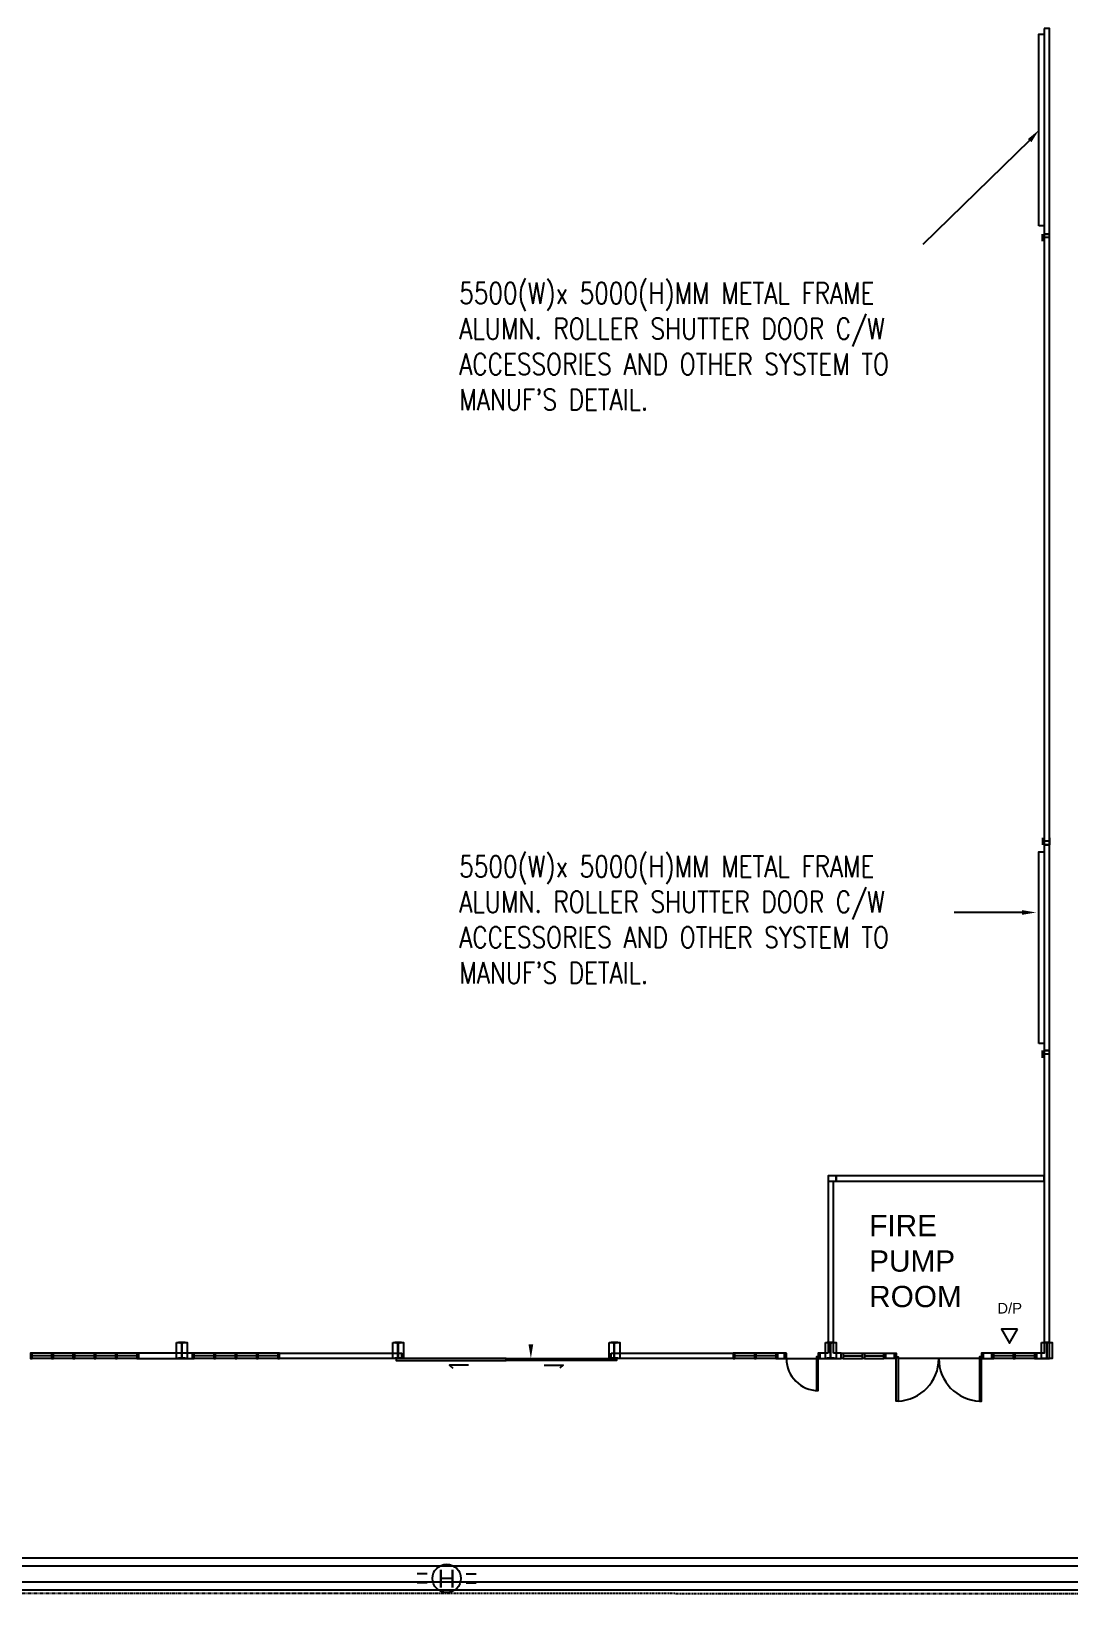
# Model space of a CAD drawing. Header units: millimetres. Extents: x -1052 to 3351, y 0 to 2015.
# Drawn here: x 482 to 915, y 1023 to 1675 of the extents above; entities that cross this region are included whole.
import ezdxf

# ---------------------------------------------------------------- set-up
doc = ezdxf.new("R2010")
doc.units = ezdxf.units.MM
doc.linetypes.add('PHANTOM', pattern=[2.5, 1.25, -0.25, 0.25, -0.25, 0.25, -0.25])
for name, color, linetype in [('11', 7, 'Continuous'), ('4', 9, 'Continuous'), ('5', 7, 'Continuous'), ('BOMBA', 10, 'Continuous'), ('BOUNDARY', 6, 'PHANTOM'), ('COLUMN', 3, 'Continuous'), ('DRAIN', 5, 'Continuous'), ('Glass', 9, 'Continuous'), ('New Renovation', 7, 'Continuous'), ('Stanchion', 9, 'Continuous'), ('SWHO SPEC Standard', 7, 'Continuous'), ('WALL', 2, 'Continuous')]:
    doc.layers.add(name, color=color, linetype=linetype)
doc.layers.add('AM_0', color=7, linetype='Continuous', lineweight=25)
doc.layers.add('AM_8', color=7, linetype='Continuous', lineweight=15)
doc.styles.get("Standard").update_dxf_attribs({"font": 'arial.ttf'})
doc.styles.add('SWHO SPEC.2 Standard', font='romans.shx', dxfattribs={"width": 0.8})

msp = doc.modelspace()

# ---------------------------------------------------------------- hatches: boundary and pattern name
at = {"layer": 'AM_8'}
h = msp.add_hatch(dxfattribs=at)
h.set_pattern_fill('_U', color=256, scale=0.03698, angle=45, style=0, pattern_type=0)
h.set_pattern_definition([(45, (-8819.093143, -2464.882857), (-0.02614848685, 0.02614848685), [])])
h.paths.add_polyline_path([(543.5237, 1121.6145), (543.5237, 1121.3187), (546.3489, 1121.3186), (546.3489, 1121.6145), (545.1582, 1121.6145), (545.1583, 1127.7827), (546.3491, 1127.7827), (546.3491, 1128.0785), (543.5239, 1128.0786), (543.5238, 1127.7827), (544.7146, 1127.7827), (544.7144, 1121.6145)])
h = msp.add_hatch(dxfattribs=at)
h.set_pattern_fill('_U', color=256, scale=0.03698, angle=45, style=0, pattern_type=0)
h.set_pattern_definition([(45, (-8728.92222, -2464.88549), (-0.02614848685, 0.02614848685), [])])
h.paths.add_polyline_path([(633.6946, 1121.6119), (633.6946, 1121.3161), (636.5198, 1121.316), (636.5198, 1121.6118), (635.3291, 1121.6119), (635.3293, 1127.7801), (636.52, 1127.78), (636.52, 1128.0759), (633.6948, 1128.0759), (633.6948, 1127.7801), (634.8855, 1127.7801), (634.8853, 1121.6119)])
h = msp.add_hatch(dxfattribs=at)
h.set_pattern_fill('_U', color=256, scale=0.03698, angle=45, style=0, pattern_type=0)
h.set_pattern_definition([(45, (-8638.7513, -2464.888123), (-0.02614848685, 0.02614848685), [])])
h.paths.add_polyline_path([(723.8655, 1121.6093), (723.8655, 1121.3134), (726.6907, 1121.3134), (726.6907, 1121.6092), (725.5, 1121.6092), (725.5002, 1127.7774), (726.6909, 1127.7774), (726.6909, 1128.0732), (723.8657, 1128.0733), (723.8657, 1127.7775), (725.0564, 1127.7774), (725.0563, 1121.6092)])
h = msp.add_hatch(dxfattribs=at)
h.set_pattern_fill('_U', color=256, scale=0.03698, angle=45, style=0, pattern_type=0)
h.set_pattern_definition([(45, (-8548.580377, -2464.890757), (-0.02614848685, 0.02614848685), [])])
h.paths.add_polyline_path([(814.0364, 1121.6066), (814.0364, 1121.3108), (816.8617, 1121.3107), (816.8617, 1121.6066), (815.6709, 1121.6066), (815.6711, 1127.7748), (816.8619, 1127.7748), (816.8619, 1128.0706), (814.0366, 1128.0707), (814.0366, 1127.7748), (815.2274, 1127.7748), (815.2272, 1121.6066)])
h = msp.add_hatch(dxfattribs=at)
h.set_pattern_fill('_U', color=256, scale=0.03698, angle=45, style=0, pattern_type=0)
h.set_pattern_definition([(45, (-8458.409455, -2464.89339), (-0.02614848685, 0.02614848685), [])])
h.paths.add_polyline_path([(904.2074, 1121.604), (904.2073, 1121.3082), (907.0326, 1121.3081), (907.0326, 1121.6039), (905.8419, 1121.604), (905.842, 1127.7722), (907.0328, 1127.7721), (907.0328, 1128.068), (904.2075, 1128.068), (904.2075, 1127.7722), (905.3983, 1127.7722), (905.3981, 1121.604)])

# ---------------------------------------------------------------- linework, layer by layer
for points in [[(904.5268, 1675.8756), (904.5268, 1590.1274), (906.743, 1590.1274), (906.743, 1675.8756)], [(904.5168, 1335.4863), (904.5168, 1249.7381), (906.7331, 1249.7381), (906.7331, 1335.4863)]]:
    msp.add_lwpolyline(points, close=True)
at = {"layer": '11'}
for p, q in [((490.6059, 1121.3203), (482.4704, 1121.3205)), ((490.606, 1123.539), (482.4705, 1123.5393)), ((499.481, 1121.32), (491.3455, 1121.3202)), ((499.4811, 1123.5388), (491.3456, 1123.539)), ((508.3561, 1121.3197), (500.2206, 1121.32)), ((508.3562, 1123.5385), (500.2207, 1123.5388)), ((517.2312, 1121.3195), (509.0957, 1121.3197)), ((517.2313, 1123.5383), (509.0958, 1123.5385)), ((526.1063, 1121.3192), (517.9708, 1121.3195)), ((526.1064, 1123.538), (517.9709, 1123.5382)), ((558.2341, 1121.3183), (550.0986, 1121.3185)), ((558.2342, 1123.5371), (550.0987, 1123.5373)), ((567.1092, 1121.318), (558.9737, 1121.3183)), ((567.1093, 1123.5368), (558.9738, 1123.537)), ((575.9843, 1121.3178), (567.8488, 1121.318)), ((575.9844, 1123.5365), (567.8489, 1123.5368)), ((584.8594, 1121.3175), (576.7239, 1121.3177)), ((584.8595, 1123.5363), (576.724, 1123.5365)), ((783.6614, 1121.3117), (775.5259, 1121.3119)), ((783.6615, 1123.5305), (775.526, 1123.5307)), ((792.5365, 1121.3114), (784.401, 1121.3117)), ((792.5366, 1123.5302), (784.4011, 1123.5305)), ((820.6114, 1121.3106), (828.7469, 1121.3104)), ((820.6115, 1123.5294), (828.747, 1123.5292)), ((829.4865, 1123.5291), (837.622, 1123.5289)), ((829.4865, 1121.3104), (837.622, 1121.3101)), ((891.5825, 1121.3085), (883.447, 1121.3088)), ((891.5825, 1121.3085), (883.447, 1121.3088)), ((891.5826, 1123.5273), (883.4471, 1123.5276)), ((891.5826, 1123.5273), (883.4471, 1123.5276)), ((900.4576, 1121.3083), (892.3221, 1121.3085)), ((900.4576, 1121.3083), (892.3221, 1121.3085)), ((900.4577, 1123.5271), (892.3222, 1123.5273)), ((900.4577, 1123.5271), (892.3222, 1123.5273))]:
    msp.add_line(p, q, dxfattribs=at)
at = {"layer": '4'}
for points in [[(482.4705, 1123.5393), (481.7309, 1123.5393), (481.7308, 1121.3205), (482.4704, 1121.3205)], [(491.3456, 1123.539), (490.606, 1123.539), (490.6059, 1121.3203), (491.3455, 1121.3202)], [(500.2207, 1123.5388), (499.4811, 1123.5388), (499.481, 1121.32), (500.2206, 1121.32)], [(509.0958, 1123.5385), (508.3562, 1123.5385), (508.3561, 1121.3197), (509.0957, 1121.3197)], [(517.9709, 1123.5382), (517.2313, 1123.5383), (517.2312, 1121.3195), (517.9708, 1121.3195)], [(526.846, 1123.538), (526.1064, 1123.538), (526.1063, 1121.3192), (526.8459, 1121.3192)], [(550.0987, 1123.5373), (549.3591, 1123.5373), (549.359, 1121.3185), (550.0986, 1121.3185)], [(558.9738, 1123.537), (558.2342, 1123.5371), (558.2341, 1121.3183), (558.9737, 1121.3183)], [(567.8489, 1123.5368), (567.1093, 1123.5368), (567.1092, 1121.318), (567.8488, 1121.318)], [(576.724, 1123.5365), (575.9844, 1123.5365), (575.9843, 1121.3178), (576.7239, 1121.3177)], [(585.5991, 1123.5363), (584.8595, 1123.5363), (584.8594, 1121.3175), (585.599, 1121.3175)], [(775.526, 1123.5307), (774.7864, 1123.5307), (774.7863, 1121.312), (775.5259, 1121.3119)], [(784.4011, 1123.5305), (783.6615, 1123.5305), (783.6614, 1121.3117), (784.401, 1121.3117)], [(793.2762, 1123.5302), (792.5366, 1123.5302), (792.5365, 1121.3114), (793.2761, 1121.3114)], [(796.9741, 1123.5301), (796.2345, 1123.5301), (796.2345, 1121.3113), (796.9741, 1121.3113)], [(811.0264, 1123.5297), (810.2868, 1123.5297), (810.2867, 1121.3109), (811.0263, 1121.3109)], [(819.8719, 1123.5294), (820.6115, 1123.5294), (820.6114, 1121.3106), (819.8718, 1121.3106)], [(828.747, 1123.5292), (829.4865, 1123.5291), (829.4865, 1121.3104), (828.7469, 1121.3104)], [(837.622, 1123.5289), (838.3616, 1123.5289), (838.3616, 1121.3101), (837.622, 1121.3101)], [(842.7843, 1121.324), (842.0447, 1121.324), (842.0448, 1123.5428), (842.7844, 1123.5428)], [(842.7843, 1121.324), (842.0447, 1121.324), (842.0448, 1123.5428), (842.7844, 1123.5428)], [(878.2847, 1121.323), (879.0243, 1121.3229), (879.0243, 1123.5417), (878.2847, 1123.5417)], [(878.2847, 1121.323), (879.0243, 1121.3229), (879.0243, 1123.5417), (878.2847, 1123.5417)], [(883.4471, 1123.5276), (882.7075, 1123.5276), (882.7074, 1121.3088), (883.447, 1121.3088)], [(883.4471, 1123.5276), (882.7075, 1123.5276), (882.7074, 1121.3088), (883.447, 1121.3088)], [(892.3222, 1123.5273), (891.5826, 1123.5273), (891.5825, 1121.3085), (892.3221, 1121.3085)], [(892.3222, 1123.5273), (891.5826, 1123.5273), (891.5825, 1121.3085), (892.3221, 1121.3085)], [(901.1973, 1123.527), (900.4577, 1123.5271), (900.4576, 1121.3083), (901.1972, 1121.3083)], [(901.1973, 1123.527), (900.4577, 1123.5271), (900.4576, 1121.3083), (901.1972, 1121.3083)]]:
    msp.add_lwpolyline(points, close=True, dxfattribs=at)
for points in [[(664.3847, 1118.5579), (656.4775, 1118.5581), (657.8319, 1117.3168)], [(696.0004, 1118.557), (703.9077, 1118.5567), (702.5532, 1117.3155)]]:
    msp.add_lwpolyline(points, dxfattribs=at)
at = {"layer": '5'}
for p, q in [((796.9741, 1121.3113), (809.5471, 1121.3109)), ((877.5451, 1121.3138), (843.5239, 1121.3148)), ((877.5451, 1121.3138), (843.5239, 1121.3148))]:
    msp.add_line(p, q, dxfattribs=at)
for points in [[(634.3158, 1121.3161), (634.3158, 1120.5765), (680.1926, 1120.5751), (680.1927, 1121.3147)], [(726.0695, 1121.3134), (726.0695, 1120.5738), (680.1926, 1120.5751), (680.1927, 1121.3147)], [(810.2867, 1122.0505), (809.5471, 1122.0505), (809.5467, 1108.0189), (810.2863, 1108.0188)], [(842.7843, 1122.0636), (843.5239, 1122.0636), (843.5234, 1103.5892), (842.7838, 1103.5892)], [(842.7843, 1122.0636), (843.5239, 1122.0636), (843.5234, 1103.5892), (842.7838, 1103.5892)], [(878.2847, 1122.0626), (877.5451, 1122.0626), (877.5446, 1103.5882), (878.2842, 1103.5882)], [(878.2847, 1122.0626), (877.5451, 1122.0626), (877.5446, 1103.5882), (878.2842, 1103.5882)]]:
    msp.add_lwpolyline(points, close=True, dxfattribs=at)
for centre, radius, start, end in [((810.2867, 1121.3109), 13.3126, 179.9983268, 269.9983267), ((842.7843, 1121.324), 17.7502, 272.3863422, 359.9983268), ((842.7843, 1121.324), 17.7502, 272.3863422, 359.9983268), ((878.2847, 1121.323), 17.7502, 179.9983268, 267.6103113), ((878.2847, 1121.323), 17.7502, 179.9983268, 267.6103113)]:
    msp.add_arc(centre, radius, start, end, dxfattribs=at)
at = {"layer": 'AM_0'}
for points in [[(542.7028, 1128.0785), (547.1702, 1128.0785), (547.17, 1121.3187), (542.7026, 1121.3187)], [(632.8737, 1128.0759), (637.3411, 1128.0759), (637.3409, 1121.316), (632.8735, 1121.316)], [(723.0446, 1128.0733), (727.512, 1128.0733), (727.5118, 1121.3134), (723.0444, 1121.3134)], [(813.2155, 1128.0706), (817.6829, 1128.0706), (817.6828, 1121.3108), (813.2153, 1121.3108)], [(903.3865, 1128.068), (907.8539, 1128.068), (907.8537, 1121.3081), (903.3863, 1121.3081)]]:
    msp.add_lwpolyline(points, close=True, dxfattribs=at)
at = {"layer": 'AM_8'}
for p, q in [((543.5238, 1127.7827), (543.5239, 1128.0786)), ((544.7146, 1127.7827), (543.5238, 1127.7827)), ((546.3491, 1128.0785), (543.5239, 1128.0786)), ((544.7144, 1121.6145), (544.7146, 1127.7827)), ((545.1582, 1121.6145), (545.1583, 1127.7827)), ((546.3491, 1127.7827), (545.1583, 1127.7827)), ((546.3491, 1127.7827), (546.3491, 1128.0785)), ((636.52, 1128.0759), (633.6948, 1128.0759)), ((633.6948, 1127.7801), (633.6948, 1128.0759)), ((634.8855, 1127.7801), (633.6948, 1127.7801)), ((634.8853, 1121.6119), (634.8855, 1127.7801)), ((635.3291, 1121.6119), (635.3293, 1127.7801)), ((636.52, 1127.78), (635.3293, 1127.7801)), ((636.52, 1127.78), (636.52, 1128.0759)), ((726.6909, 1128.0732), (723.8657, 1128.0733)), ((723.8657, 1127.7775), (723.8657, 1128.0733)), ((725.0564, 1127.7774), (723.8657, 1127.7775)), ((725.0563, 1121.6092), (725.0564, 1127.7774)), ((725.5, 1121.6092), (725.5002, 1127.7774)), ((726.6909, 1127.7774), (725.5002, 1127.7774)), ((726.6909, 1127.7774), (726.6909, 1128.0732)), ((816.8619, 1128.0706), (814.0366, 1128.0707)), ((814.0366, 1127.7748), (814.0366, 1128.0707)), ((815.2274, 1127.7748), (814.0366, 1127.7748)), ((815.2272, 1121.6066), (815.2274, 1127.7748)), ((815.6709, 1121.6066), (815.6711, 1127.7748)), ((816.8619, 1127.7748), (815.6711, 1127.7748)), ((816.8619, 1127.7748), (816.8619, 1128.0706)), ((905.8419, 1121.604), (905.842, 1127.7722)), ((544.7144, 1121.6145), (543.5237, 1121.6145)), ((543.5237, 1121.6145), (543.5237, 1121.3187)), ((546.3489, 1121.3186), (543.5237, 1121.3187)), ((546.3489, 1121.6145), (545.1582, 1121.6145)), ((546.3489, 1121.6145), (546.3489, 1121.3186)), ((634.8853, 1121.6119), (633.6946, 1121.6119)), ((633.6946, 1121.6119), (633.6946, 1121.3161)), ((636.5198, 1121.316), (633.6946, 1121.3161)), ((636.5198, 1121.6118), (635.3291, 1121.6119)), ((636.5198, 1121.6118), (636.5198, 1121.316)), ((725.0563, 1121.6092), (723.8655, 1121.6093)), ((723.8655, 1121.6093), (723.8655, 1121.3134)), ((726.6907, 1121.3134), (723.8655, 1121.3134)), ((726.6907, 1121.6092), (725.5, 1121.6092)), ((726.6907, 1121.6092), (726.6907, 1121.3134)), ((815.2272, 1121.6066), (814.0364, 1121.6066)), ((814.0364, 1121.6066), (814.0364, 1121.3108)), ((816.8617, 1121.3107), (814.0364, 1121.3108)), ((816.8617, 1121.6066), (815.6709, 1121.6066)), ((816.8617, 1121.6066), (816.8617, 1121.3107))]:
    msp.add_line(p, q, dxfattribs=at)
at = {"layer": 'BOMBA'}
for p, q in [((647.1572, 1031.5426), (643.0702, 1031.5426)), ((663.5051, 1031.5426), (667.5921, 1031.5426)), ((647.1572, 1027.794), (643.0702, 1027.794)), ((663.5051, 1027.794), (667.5921, 1027.794))]:
    msp.add_line(p, q, dxfattribs=at)
msp.add_lwpolyline([(893.3443, 1133.5436), (886.6879, 1133.5436), (890.0161, 1127.779)], close=True, dxfattribs=at)
msp.add_circle((655.3312, 1029.6683), 5.9034, dxfattribs=at)
at = {"layer": 'BOUNDARY'}
msp.add_line((1939.4602, 1023.2889), (-942.8866, 1023.373), dxfattribs=at)
at = {"layer": 'COLUMN'}
msp.add_lwpolyline([(814.3418, 1195.2699), (817.67, 1195.2698), (817.67, 1197.4886), (814.3419, 1197.4887)], close=True, dxfattribs=at)
at = {"layer": 'DRAIN'}
for p, q in [((1807.3861, 1038.0845), (-918.4271, 1038.1641)), ((1810.7141, 1034.7563), (-918.4272, 1034.836)), ((1820.6983, 1024.7715), (-918.4275, 1024.8515)), ((1817.3703, 1028.0998), (-918.4274, 1028.1797))]:
    msp.add_line(p, q, dxfattribs=at)
at = {"layer": 'Glass'}
for p, q in [((490.606, 1122.4296), (482.4705, 1122.4299)), ((499.4811, 1122.4294), (491.3456, 1122.4296)), ((508.3561, 1122.4291), (500.2206, 1122.4294)), ((517.2312, 1122.4289), (509.0957, 1122.4291)), ((526.1063, 1122.4286), (517.9708, 1122.4288)), ((558.2342, 1122.4277), (550.0987, 1122.4279)), ((567.1092, 1122.4274), (558.9737, 1122.4276)), ((575.9843, 1122.4272), (567.8488, 1122.4274)), ((584.8594, 1122.4269), (576.7239, 1122.4271)), ((783.6615, 1122.4211), (775.526, 1122.4213)), ((792.5366, 1122.4208), (784.4011, 1122.4211)), ((820.6114, 1122.42), (828.7469, 1122.4198)), ((829.4865, 1122.4197), (837.622, 1122.4195)), ((891.5826, 1122.4179), (883.4471, 1122.4182)), ((891.5826, 1122.4179), (883.4471, 1122.4182)), ((900.4577, 1122.4177), (892.3222, 1122.4179)), ((900.4577, 1122.4177), (892.3222, 1122.4179))]:
    msp.add_line(p, q, dxfattribs=at)
at = {"layer": 'New Renovation'}
for points in [[(902.308, 1593.6061), (902.308, 1673.4819), (904.5268, 1673.4819), (904.5268, 1593.6061)], [(902.308, 1252.7209), (902.308, 1332.5967), (904.5268, 1332.5967), (904.5268, 1252.7209)]]:
    msp.add_lwpolyline(points, close=True, dxfattribs=at)
at = {"layer": 'Stanchion'}
for p, q in [((903.7402, 1587.1247), (903.7403, 1590.1275)), ((903.7402, 1587.1247), (903.7403, 1590.1275)), ((906.743, 1587.1246), (906.743, 1590.1274)), ((906.743, 1587.1246), (906.743, 1590.1274)), ((906.743, 1588.626), (903.7403, 1588.6261)), ((906.743, 1588.626), (903.7403, 1588.6261)), ((903.733, 1338.4891), (903.7329, 1335.4863)), ((903.733, 1338.4891), (903.7329, 1335.4863)), ((906.7357, 1336.9876), (903.7329, 1336.9877)), ((906.7357, 1336.9876), (903.7329, 1336.9877)), ((906.7357, 1338.489), (906.7356, 1335.4862)), ((906.7357, 1338.489), (906.7356, 1335.4862)), ((903.7303, 1246.7354), (903.7304, 1249.7382)), ((903.7303, 1246.7354), (903.7304, 1249.7382)), ((906.7331, 1248.2367), (903.7303, 1248.2368)), ((906.7331, 1248.2367), (903.7303, 1248.2368)), ((906.733, 1246.7353), (906.7331, 1249.7381)), ((906.733, 1246.7353), (906.7331, 1249.7381)), ((546.3491, 1128.0785), (543.5239, 1128.0786)), ((546.3491, 1128.0785), (543.5239, 1128.0786)), ((544.9363, 1121.3187), (544.9365, 1128.0785)), ((544.9363, 1121.3187), (544.9365, 1128.0785)), ((636.52, 1128.0759), (633.6948, 1128.0759)), ((636.52, 1128.0759), (633.6948, 1128.0759)), ((635.1072, 1121.316), (635.1074, 1128.0759)), ((635.1072, 1121.316), (635.1074, 1128.0759)), ((726.6909, 1128.0732), (723.8657, 1128.0733)), ((726.6909, 1128.0732), (723.8657, 1128.0733)), ((725.2781, 1121.3134), (725.2783, 1128.0733)), ((725.2781, 1121.3134), (725.2783, 1128.0733)), ((816.8619, 1128.0706), (814.0366, 1128.0707)), ((816.8619, 1128.0706), (814.0366, 1128.0707)), ((815.449, 1121.3108), (815.4492, 1128.0706)), ((815.449, 1121.3108), (815.4492, 1128.0706)), ((907.0328, 1128.068), (904.2075, 1128.068)), ((907.0328, 1128.068), (904.2075, 1128.068)), ((905.62, 1121.3081), (905.6202, 1128.068)), ((905.62, 1121.3081), (905.6202, 1128.068)), ((546.3489, 1121.3186), (543.5237, 1121.3187)), ((546.3489, 1121.3186), (543.5237, 1121.3187)), ((636.5198, 1121.316), (633.6946, 1121.3161)), ((636.5198, 1121.316), (633.6946, 1121.3161)), ((726.6907, 1121.3134), (723.8655, 1121.3134)), ((726.6907, 1121.3134), (723.8655, 1121.3134)), ((816.8617, 1121.3107), (814.0364, 1121.3108)), ((816.8617, 1121.3107), (814.0364, 1121.3108)), ((907.0326, 1121.3081), (904.2073, 1121.3082)), ((907.0326, 1121.3081), (904.2073, 1121.3082))]:
    msp.add_line(p, q, dxfattribs=at)
at = {"layer": 'SWHO SPEC Standard', "color": 10}
for p, q in [((898.4114, 1629.0915), (853.8623, 1585.7139)), ((895.1995, 1307.3119), (866.9444, 1307.3119))]:
    msp.add_line(p, q, dxfattribs=at)
for points in [[(899.1535, 1628.4421), (902.308, 1633.544), (897.6693, 1629.741)], [(895.1995, 1306.3257), (901.1162, 1307.3119), (895.1995, 1308.298)]]:
    msp.add_solid(points, dxfattribs=at)
at = {"layer": 'WALL'}
for p, q in [((814.3418, 1195.2699), (814.3397, 1123.5296)), ((816.5585, 1123.5371), (816.5606, 1195.2698)), ((811.0263, 1121.3109), (819.8718, 1121.32)), ((814.3397, 1123.5296), (811.0264, 1123.5297)), ((819.8719, 1123.5294), (816.5585, 1123.5371)), ((842.0447, 1121.324), (842.0448, 1123.5428)), ((842.0447, 1121.324), (842.0448, 1123.5428)), ((842.0447, 1121.324), (842.0448, 1123.5428)), ((879.0243, 1121.3229), (879.0243, 1123.5417)), ((879.0243, 1121.3229), (879.0243, 1123.5417))]:
    msp.add_line(p, q, dxfattribs=at)
for points in [[(906.743, 1590.1274), (904.5243, 1590.1274), (904.5168, 1335.4863), (906.7356, 1335.4862)], [(906.743, 1590.1274), (904.5243, 1590.1274), (904.5168, 1335.4863), (906.7356, 1335.4862)], [(906.7331, 1249.7381), (904.5143, 1249.7381), (904.5106, 1123.5269), (901.1973, 1123.527), (901.1972, 1121.3083), (906.7294, 1121.3081)], [(906.7331, 1249.7381), (904.5143, 1249.7381), (904.5106, 1123.5269), (901.1973, 1123.527), (901.1972, 1121.3083), (906.7294, 1121.3081)], [(817.67, 1197.4886), (817.67, 1195.2698), (904.5127, 1195.2673), (904.5128, 1197.486)], [(526.846, 1123.538), (526.8459, 1121.3192), (549.359, 1121.3185), (549.3591, 1123.5373)], [(585.5991, 1123.5363), (636.5199, 1123.5348), (636.5198, 1121.316), (585.599, 1121.3175)], [(723.8656, 1123.5322), (774.7864, 1123.5307), (774.7863, 1121.312), (723.8655, 1121.3134)], [(793.2761, 1121.3114), (796.2345, 1121.3113), (796.2345, 1123.5301), (793.2762, 1123.5302)], [(842.0448, 1123.5428), (842.0447, 1121.324), (838.3616, 1121.3101), (838.3616, 1123.5289)], [(879.0243, 1123.5417), (879.0243, 1121.3229), (882.7074, 1121.3088), (882.7075, 1123.5276)], [(879.0243, 1123.5417), (879.0243, 1121.3229), (882.7074, 1121.3088), (882.7075, 1123.5276)]]:
    msp.add_lwpolyline(points, close=True, dxfattribs=at)
at = {"layer": 'WALL', "color": 15}
msp.add_solid([(691.4116, 1127.2312), (689.4393, 1127.2312), (690.4254, 1121.3144)], dxfattribs=at)

# ---------------------------------------------------------------- texts
at = {"layer": 'BOMBA'}
for s, height, p in [('D/P', 4.43755, (884.924, 1140.1125)), ('H', 7.3959, (651.5681, 1025.8943))]:
    msp.add_text(s, height=height, dxfattribs=at).set_placement(p)
at = {"layer": 'COLUMN'}
for s, p in [('FIRE', (831.5112, 1172.3575)), ('FIRE', (831.5112, 1172.3575)), ('PUMP', (831.5112, 1157.5657)), ('PUMP', (831.5112, 1157.5657)), ('ROOM', (831.5112, 1142.7739)), ('ROOM', (831.5112, 1142.7739))]:
    msp.add_text(s, height=8.87509, dxfattribs=at).set_placement(p)
at = {"layer": 'SWHO SPEC Standard', "color": 10, "char_height": 8.8750907, "width": 221.877268, "attachment_point": 1, "style": 'SWHO SPEC.2 Standard'}
for insert in [(660.5456, 1569.9191), (660.5456, 1330.9627)]:
    msp.add_mtext("5500(W)x 5000(H)MM METAL FRAME ALUMN. ROLLER SHUTTER DOOR C/W ACCESSORIES AND OTHER SYSTEM TO MANUF'S DETAIL.", dxfattribs=dict(at, insert=insert))

doc.saveas('drawing.dxf')
